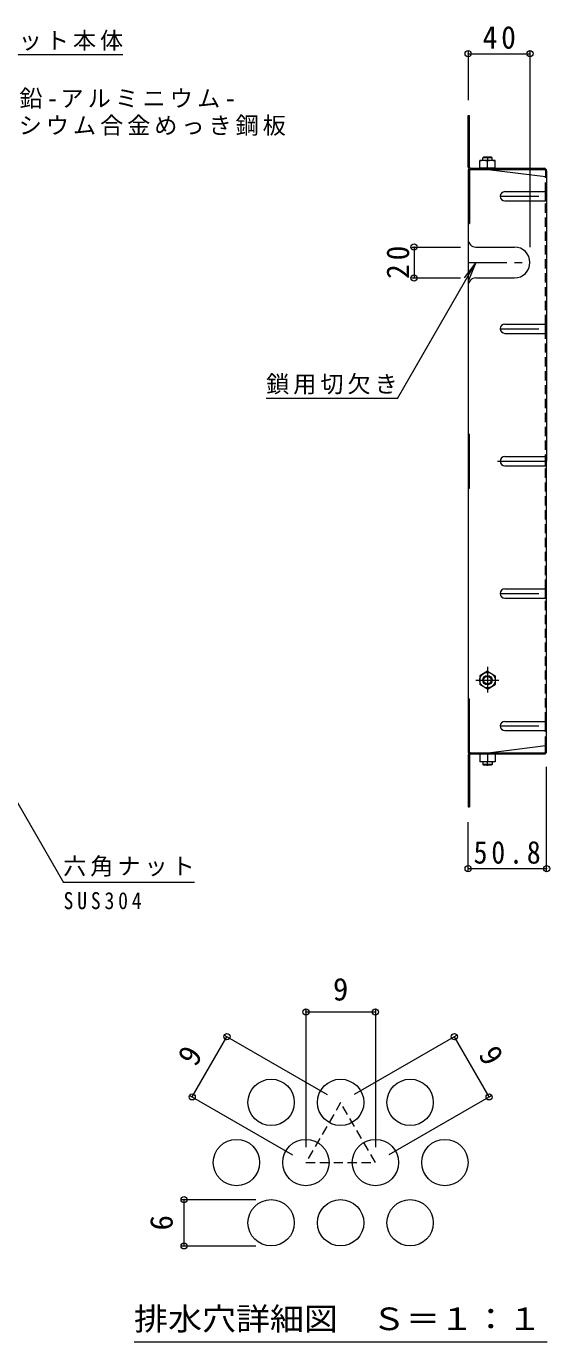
# Model space of a CAD drawing. Units: millimetres at full size, sheet at 1:5, with parts at other scales. Extents: x -1338 to 1340, y -985 to 867.
# Drawn here: x 650 to 989, y 0 to 852 of the extents above; entities that cross this region are included whole.
import ezdxf
from ezdxf.enums import TextEntityAlignment as Align

# ---------------------------------------------------------------- set-up
doc = ezdxf.new("R2010")
doc.units = ezdxf.units.MM
doc.header["$LTSCALE"] = 5
doc.header["$PDMODE"] = 32
doc.header["$PDSIZE"] = 4
for name, pattern in [('CHAIN1', [8, 5, -1, 1, -1]), ('CHAIN2', [12, 9, -1, 1, -1]), ('DASHED1', [1.8, 1.2, -0.6])]:
    doc.linetypes.add(name, pattern=pattern)
for name, color, linetype, lineweight in [('5-1', 3, 'Continuous', 9), ('5-4', 7, 'Continuous', 9), ('5-5', 7, 'Continuous', 9), ('5-7', 6, 'Continuous', 5), ('5-8', 2, 'Continuous', 9), ('5-B', 2, 'Continuous', 9), ('5-D', 2, 'CHAIN1', 9), ('F-4_F-4ﾚｲﾔ', 7, 'Continuous', 9), ('F-5_F-5ﾚｲﾔ', 2, 'Continuous', 9), ('F-6_F-6ﾚｲﾔ', 2, 'Continuous', 9)]:
    doc.layers.add(name, color=color, linetype=linetype, lineweight=lineweight)
doc.styles.add('ＭＳ ゴシック', font='')
doc.styles.get('ＭＳ ゴシック').set_extended_font_data('MS Gothic')

msp = doc.modelspace()

# ---------------------------------------------------------------- linework, layer by layer
at = {"layer": '5-1'}
for p, q in [((945.8, 766.4), (946.3, 766.9)), ((951.3, 766.9), (946.3, 766.9)), ((951.8, 766.4), (951.3, 766.9)), ((951.8, 766.4), (945.8, 766.4)), ((945.8, 764.7), (945.8, 766.4)), ((951.8, 764.7), (951.8, 766.4)), ((945.8, 375.5), (945.8, 373.8)), ((951.8, 375.5), (951.8, 373.8)), ((951.8, 373.8), (945.8, 373.8)), ((945.8, 373.8), (946.3, 373.3)), ((951.3, 373.3), (946.3, 373.3)), ((951.8, 373.8), (951.3, 373.3))]:
    msp.add_line(p, q, dxfattribs=at)
at = {"layer": '5-4'}
for p, q in [((936.3, 835.403), (936.3, 803.903)), ((976.3, 835.403), (976.3, 708.705)), ((936.3, 833.903), (976.3, 833.903)), ((899.8, 708.705), (931.3, 708.705)), ((901.3, 708.705), (901.3, 688.705)), ((899.8, 688.705), (931.3, 688.705)), ((987.1, 304.796), (987.1, 372.096)), ((936.3, 304.796), (936.3, 336.296)), ((936.3, 306.296), (987.1, 306.296))]:
    msp.add_line(p, q, dxfattribs=at)
for p in [(936.3, 833.903), (976.3, 833.903), (901.3, 708.705), (901.3, 688.705), (936.3, 306.296), (987.1, 306.296)]:
    msp.add_point(p, dxfattribs=at)
at = {"layer": '5-5'}
for p, q in [((712.636, 833.247), (592.636, 833.247)), ((941.3, 698.705), (933.69, 688.788)), ((890.512, 610.738), (805.512, 610.738)), ((602.063, 422.55), (674.335, 297.371)), ((759.065, 297.371), (674.335, 297.371))]:
    msp.add_line(p, q, dxfattribs=at)
msp.add_lwpolyline([(890.512, 610.738), (941.3, 698.705), (936.516, 687.156)], dxfattribs=at)
at = {"layer": '5-7', "color": 2, "lineweight": 9}
for p, q in [((937.1, 760.37), (937.1, 793.903)), ((936.3, 768.903), (937.1, 768.903)), ((936.3, 758.903), (937.1, 758.903)), ((936.3, 758.903), (936.3, 381.296)), ((937.1, 758.903), (937.9, 758.903)), ((937.1, 758.903), (937.1, 723.899)), ((937.767, 759.703), (985.5, 759.703)), ((937.9, 758.903), (985.633, 758.903)), ((949.3, 758.9), (986.3, 754.288)), ((986.3, 758.237), (986.3, 754.288)), ((987.1, 758.103), (987.1, 570.101)), ((986.3, 738.573), (986.3, 744.573)), ((936.3, 723.899), (937.1, 723.899)), ((986.3, 652.836), (986.3, 658.836)), ((936.3, 587.604), (937.1, 587.604)), ((986.3, 567.1), (986.3, 573.1)), ((987.1, 382.096), (987.1, 570.101)), ((986.3, 481.363), (986.3, 487.363)), ((936.3, 416.301), (937.1, 416.301)), ((937.1, 381.296), (937.1, 416.301)), ((986.3, 395.627), (986.3, 401.627)), ((949.3, 381.3), (986.3, 385.912)), ((986.3, 381.963), (986.3, 385.912)), ((936.3, 381.296), (937.1, 381.296)), ((937.1, 381.296), (937.9, 381.296)), ((937.1, 379.83), (937.1, 346.296)), ((937.767, 380.496), (985.5, 380.496)), ((937.9, 381.296), (985.633, 381.296)), ((936.3, 371.296), (937.1, 371.296))]:
    msp.add_line(p, q, dxfattribs=at)
at = {"layer": '5-7', "color": 2, "linetype": 'DASHED1', "lineweight": 9}
for p, q in [((986.3, 744.573), (986.3, 754.288)), ((986.3, 658.836), (986.3, 738.573)), ((986.3, 487.363), (986.3, 652.836)), ((986.3, 487.363), (986.3, 481.363)), ((986.3, 401.627), (986.3, 481.363)), ((986.3, 385.912), (986.3, 395.627))]:
    msp.add_line(p, q, dxfattribs=at)
at = {"layer": '5-7', "color": 2, "linetype": 'CHAIN2', "lineweight": 9}
msp.add_line((955.412, 570.101), (987.1, 570.101), dxfattribs=at)
at = {"layer": '5-7', "color": 2, "lineweight": 9}
for points in [[(936.3, 760.503), (936.3, 793.903), (937.1, 793.903)], [(936.3, 552.603), (937.1, 552.603), (937.1, 587.604)], [(936.3, 379.696), (936.3, 346.296), (937.1, 346.296)]]:
    msp.add_lwpolyline(points, dxfattribs=at)
for centre, radius, start, end in [((937.9, 760.503), 1.6, 180, 270), ((937.767, 760.37), 0.667, 180, 270), ((985.5, 758.103), 1.6, 0, 90), ((985.633, 758.237), 0.667, 0, 90), ((986.3, 755.088), 0.8, 270, 0), ((986.3, 385.112), 0.8, 0, 90), ((937.9, 379.696), 1.6, 90, 180), ((937.767, 379.83), 0.667, 90, 180), ((985.5, 382.096), 1.6, 270, 0), ((985.633, 381.963), 0.667, 270, 0)]:
    msp.add_arc(centre, radius, start, end, dxfattribs=at)
at = {"layer": '5-8', "linetype": 'CHAIN1'}
for p, q in [((957.1, 741.573), (987.1, 741.573)), ((936.3, 698.705), (976.3, 698.705)), ((957.1, 655.836), (987.1, 655.836)), ((957.1, 484.363), (987.1, 484.363)), ((957.1, 398.627), (987.1, 398.627))]:
    msp.add_line(p, q, dxfattribs=at)
at = {"layer": '5-8'}
for p, q in [((960.1, 744.573), (986.3, 744.573)), ((986.3, 744.573), (987.1, 744.573)), ((960.1, 738.573), (986.3, 738.573)), ((986.3, 738.573), (987.1, 738.573)), ((941.3, 708.705), (966.3, 708.705)), ((941.3, 688.705), (966.3, 688.705)), ((960.1, 658.836), (986.3, 658.836)), ((986.3, 658.836), (987.1, 658.836)), ((960.1, 573.1), (986.3, 573.1)), ((986.3, 573.1), (987.1, 573.1)), ((960.1, 567.1), (986.3, 567.1)), ((986.3, 567.1), (987.1, 567.1)), ((960.1, 481.363), (986.3, 481.363)), ((986.3, 481.363), (987.1, 481.363)), ((960.1, 401.627), (986.3, 401.627)), ((986.3, 401.627), (987.1, 401.627)), ((960.1, 395.627), (986.3, 395.627)), ((986.3, 395.627), (987.1, 395.627))]:
    msp.add_line(p, q, dxfattribs=at)
for points in [[(960.1, 652.836), (986.3, 652.836), (987.1, 652.836)], [(960.1, 487.363), (986.3, 487.363), (987.1, 487.363)]]:
    msp.add_lwpolyline(points, dxfattribs=at)
for centre, radius, start, end in [((960.1, 741.573), 3, 90, 270), ((941.3, 713.705), 5, 180, 270), ((966.3, 698.705), 10, 270, 90), ((941.3, 683.705), 5, 90, 180), ((960.1, 655.836), 3, 90, 270), ((960.1, 570.1), 3, 90, 270), ((960.1, 484.363), 3, 90, 270), ((960.1, 398.627), 3, 90, 270)]:
    msp.add_arc(centre, radius, start, end, dxfattribs=at)
at = {"layer": '5-B'}
for p, q in [((943.8, 759.7), (943.8, 764.7)), ((953.8, 764.7), (943.8, 764.7)), ((953.8, 759.7), (943.8, 759.7)), ((948.8, 759.7), (948.8, 764.267)), ((953.8, 759.7), (953.8, 764.7)), ((948.8, 434.046), (943.8, 431.16)), ((943.8, 431.16), (943.8, 425.433)), ((948.8, 422.546), (943.8, 425.433)), ((948.8, 422.546), (953.8, 425.433)), ((953.8, 380.5), (943.8, 380.5)), ((943.8, 380.5), (943.8, 375.5)), ((953.8, 375.5), (943.8, 375.5)), ((948.8, 380.5), (948.8, 375.933)), ((953.8, 380.5), (953.8, 375.5))]:
    msp.add_line(p, q, dxfattribs=at)
msp.add_lwpolyline([(948.8, 434.046), (953.8, 431.16), (953.8, 425.433)], dxfattribs=at)
for radius in [5, 3, 2.458]:
    msp.add_circle((948.8, 428.296), radius, dxfattribs=at)
for centre, start, end in [((946.3, 757.267), 70.34633, 109.65366), ((951.3, 757.267), 70.34633, 109.65366), ((946.3, 382.933), 250.34634, 289.65367), ((951.3, 382.933), 250.34634, 289.65367)]:
    msp.add_arc(centre, 7.433, start, end, dxfattribs=at)
at = {"layer": '5-D'}
for p, q in [((948.8, 767.386), (948.8, 764.325)), ((948.8, 436.825), (948.8, 420.317)), ((941.33, 428.296), (956.09, 428.296)), ((948.8, 372.814), (948.8, 375.875))]:
    msp.add_line(p, q, dxfattribs=at)
at = {"layer": 'F-4_F-4ﾚｲﾔ'}
for p, q in [((831.25, 214.988), (831.25, 125.988)), ((831.25, 213.488), (876.25, 213.488)), ((876.25, 214.988), (876.25, 125.988)), ((757.638, 158.488), (780.138, 197.459)), ((778.839, 198.209), (845.09, 159.959)), ((928.661, 198.209), (862.41, 159.959)), ((949.862, 158.488), (927.362, 197.459)), ((756.339, 159.238), (822.59, 120.988)), ((951.161, 159.238), (884.91, 120.988)), ((750.899, 92.017), (798.75, 92.017)), ((752.399, 62.017), (752.399, 92.017)), ((750.899, 62.017), (798.75, 62.017))]:
    msp.add_line(p, q, dxfattribs=at)
for p in [(831.25, 213.488), (876.25, 213.488), (780.138, 197.459), (927.362, 197.459), (757.638, 158.488), (949.862, 158.488), (752.399, 92.017), (752.399, 62.017)]:
    msp.add_point(p, dxfattribs=at)
at = {"layer": 'F-5_F-5ﾚｲﾔ', "color": 7}
msp.add_line((720, 0), (987.5, 0), dxfattribs=at)
at = {"layer": 'F-6_F-6ﾚｲﾔ', "linetype": 'DASHED1'}
msp.add_lwpolyline([(853.75, 154.959), (831.25, 115.988), (876.25, 115.988)], close=True, dxfattribs=at)
at = {"layer": 'F-6_F-6ﾚｲﾔ'}
for centre in [(808.75, 154.959), (853.75, 154.959), (898.75, 154.959), (786.25, 115.988), (831.25, 115.988), (876.25, 115.988), (921.25, 115.988), (808.75, 77.017), (853.75, 77.017), (898.75, 77.017)]:
    msp.add_circle(centre, 15, dxfattribs=at)

# ---------------------------------------------------------------- texts
at = {"layer": '5-4', "color": 2, "char_height": 14.66, "attachment_point": 7, "style": 'ＭＳ ゴシック'}
for s, insert in [('\\T1.27;\\W0.95;40', (945.675, 836.903)), ('\\T1.28;\\W0.9;50.8', (939.825, 309.296))]:
    msp.add_mtext(s, dxfattribs=dict(at, insert=insert))
at = {"layer": '5-4', "color": 2, "insert": (898.3, 688.08), "char_height": 14.66, "attachment_point": 7, "rotation": 90, "style": 'ＭＳ ゴシック'}
msp.add_mtext('\\T1.27;\\W0.95;20', dxfattribs=at)
at = {"layer": '5-5', "char_height": 11, "attachment_point": 7, "style": 'ＭＳ ゴシック'}
for s, insert in [('\\T1.17;バスケット本体', (592.636, 835.747)), ('\\T1.18;溶融亜鉛-アルミニウム-', (592.636, 798.247)), ('\\T1.17;マグネシウム合金めっき鋼板', (592.636, 780.747)), ('\\T1.17;鎖用切欠き', (805.512, 613.238)), ('\\T1.17;六角ナット', (674.065, 301.105)), ('\\T1.39;\\W0.85;SUS304', (674.335, 279.871))]:
    msp.add_mtext(s, dxfattribs=dict(at, insert=insert))
at = {"layer": 'F-4_F-4ﾚｲﾔ', "color": 2, "style": 'ＭＳ ゴシック'}
msp.add_text('9', height=14.66, dxfattribs=at).set_placement((848.75, 216.488), align=Align.BOTTOM_LEFT)
for s, rotation, p in [('9', 60, (763.79, 175.143)), ('9', 300, (938.71, 183.804)), ('6', 90, (749.399, 72.017))]:
    msp.add_text(s, height=14.66, rotation=rotation, dxfattribs=at).set_placement(p, align=Align.BOTTOM_LEFT)
at = {"layer": 'F-5_F-5ﾚｲﾔ', "style": 'ＭＳ ゴシック', "width": 1.1}
msp.add_text('排水穴詳細図\u3000Ｓ＝１：１', height=14.66, dxfattribs=at).set_placement((720, 3.073), align=Align.BOTTOM_LEFT)

doc.saveas('drawing.dxf')
